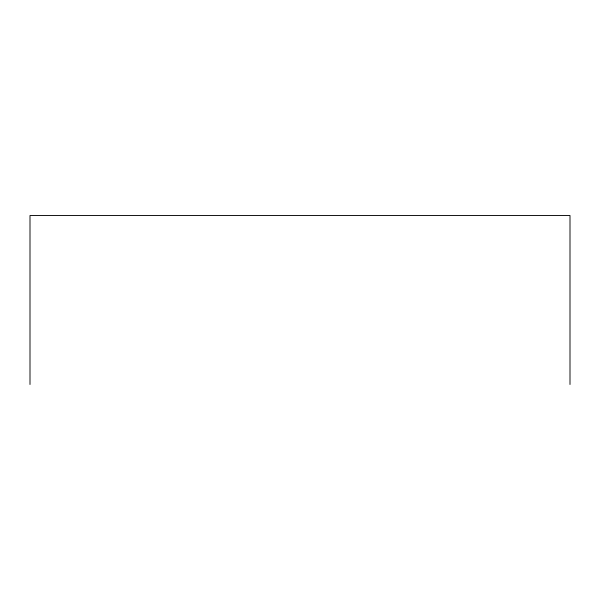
<?xml version="1.0" encoding="UTF-8"?>
<svg xmlns="http://www.w3.org/2000/svg" width="600" height="600" viewBox="0 0 600 600"><rect width="100%" height="100%" fill="white"/><g stroke="black" fill="none" stroke-linecap="round" stroke-linejoin="round"><path stroke-width="0.9" d="M570 384.48L570 215.52L30 215.52L30 384.48"/></g></svg>
